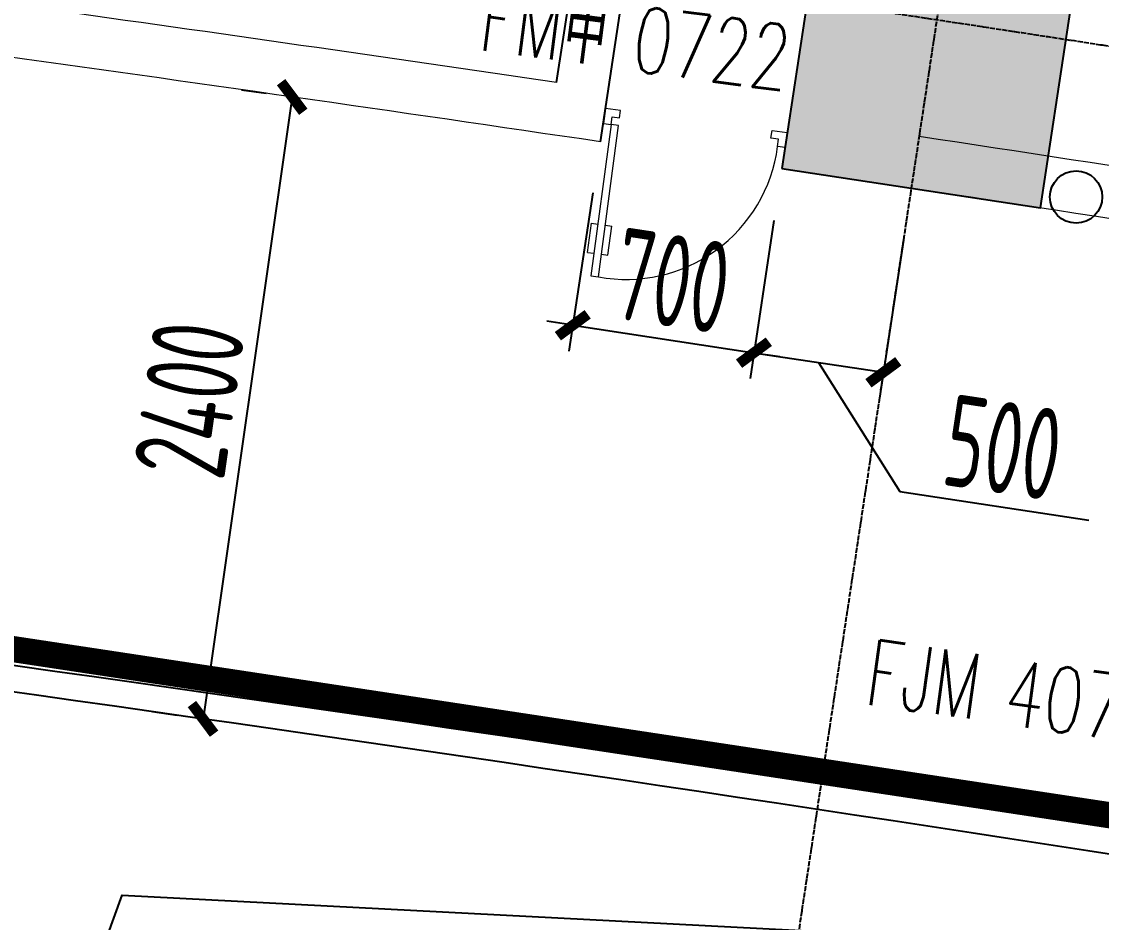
# Model space of a CAD drawing. Header units: millimetres. Extents: x 11677979 to 24947533, y -12764720 to -6308891.
# Drawn here: x 11820293 to 11824418, y -6400220 to -6396779 of the extents above; entities that cross this region are included whole.
import ezdxf
from ezdxf.enums import TextEntityAlignment as Align

# ---------------------------------------------------------------- set-up
doc = ezdxf.new("R2010")
doc.units = ezdxf.units.MM
doc.header["$LTSCALE"] = 10
for name, pattern in [('A2-RG-AXIS$0$CENTER', [2, 1.25, -0.25, 0.25, -0.25]), ('A2-RG-AXIS$0$DOTE', [2.42, 2, -0.2, 0.02, -0.2]), ('A2-RI-F4$0$A2-RG-AXIS$0$CENTER', [2, 1.25, -0.25, 0.25, -0.25]), ('A2-RI-F4$0$A2-RG-AXIS$0$DOTE', [2.42, 2, -0.2, 0.02, -0.2]), ('A2-RI-F4$0$HIDDEN', [0.375, 0.25, -0.125])]:
    doc.linetypes.add(name, pattern=pattern)
for name, color, linetype in [('A2-RB-F4$0$$34$A-DIMS-100', 1, 'Continuous'), ('A2-RB-F4$0$A-DIMS-100', 1, 'Continuous'), ('A2-RG-AXIS$0$A-GRID', 1, 'A2-RG-AXIS$0$CENTER'), ('A2-RI-F4$0$0P-FE-FH-V', 141, 'Continuous'), ('A2-RI-F4$0$A-STRS-HRAL', 80, 'Continuous'), ('A2-RI-F4$0$A-SYMB-DOOR', 4, 'Continuous'), ('A2-RI-F4$0$A-SYMB-VOID', 35, 'Continuous'), ('A2-RI-F4$0$A2-RB-F4$0$$34$A-DIMS-100', 1, 'Continuous'), ('A2-RI-F4$0$A2-RB-F4$0$A-DIMS-100', 1, 'Continuous'), ('A2-RI-F4$0$A2-RG-AXIS$0$A-GRID', 1, 'A2-RI-F4$0$A2-RG-AXIS$0$CENTER'), ('A2-RI-F4$0$A2-RS-F4$0$A-HATH-GRAY', 8, 'Continuous'), ('A2-RI-F4$0$A2-RS-F4$0$A-WALL-CONC', 6, 'Continuous'), ('A2-RI-F4$0$防火卷帘门', 20, 'Continuous'), ('A2-RS-F4$0$A-HATH-GRAY', 8, 'Continuous'), ('A2-RS-F4$0$A-WALL-CONC', 6, 'Continuous')]:
    doc.layers.add(name, color=color, linetype=linetype)
doc.layers.add('A2-RI-F4$0$A-DOOR', color=32, linetype='Continuous', lineweight=5)
doc.layers.add('A2-RI-F4$0$A-WALL', color=7, linetype='Continuous', lineweight=5)
doc.styles.add('A2-RB-F4$0$$0$XD2008', font='hzs.shx', dxfattribs={"width": 0.7, "bigfont": 'hztxt.shx'})
doc.styles.add('A2-RB-F4$0$XD2008', font='hzs.shx', dxfattribs={"width": 0.7, "bigfont": 'hztxt.shx'})
doc.styles.add('A2-RI-F4$0$A2-RB-F4$0$$0$XD2008', font='hzs.shx', dxfattribs={"width": 0.7, "bigfont": 'hztxt.shx'})
doc.styles.add('A2-RI-F4$0$A2-RB-F4$0$XD2008', font='hzs.shx', dxfattribs={"width": 0.7, "bigfont": 'hztxt.shx'})
doc.styles.add('A2-RI-F4$0$ECADI-TXT', font='simplex.shx', dxfattribs={"bigfont": 'hztxt.shx'})
doc.dimstyles.new('A2-RB-F4$0$$0$XD100$0', dxfattribs={"dimscale": 100, "dimtxt": 3.5, "dimasz": 1, "dimexe": 1, "dimexo": 2, "dimgap": 0.5, "dimtad": 1, "dimdec": 0, "dimdsep": 46, "dimtxsty": 'A2-RB-F4$0$$0$XD2008', "dimblk1": 'A2-RB-F4$0$$20$_ArchTick', "dimblk2": 'A2-RB-F4$0$$20$_ArchTick', "dimsah": 1, "dimcen": 2.5, "dimclrt": 4, "dimaunit": 1, "dimadec": 0, "dimazin": 0, "dimtfac": 1, "dimtdec": 0, "dimtix": 1, "dimtmove": 2, "dimatfit": 3, "dimfxl": 0, "dimtolj": 1, "dimtzin": 0, "dimarcsym": 0})
doc.dimstyles.new('A2-RB-F4$0$XD100$0', dxfattribs={"dimscale": 100, "dimtxt": 3.5, "dimasz": 1, "dimexe": 1, "dimexo": 2, "dimgap": 0.5, "dimtad": 1, "dimdec": 0, "dimdsep": 46, "dimtxsty": 'A2-RB-F4$0$XD2008', "dimblk1": 'A2-RB-F4$0$_ArchTick', "dimblk2": 'A2-RB-F4$0$_ArchTick', "dimsah": 1, "dimcen": 2.5, "dimclrt": 4, "dimaunit": 1, "dimadec": 0, "dimazin": 0, "dimtfac": 1, "dimtdec": 0, "dimtix": 1, "dimtmove": 1, "dimatfit": 3, "dimfxl": 0, "dimtolj": 1, "dimtzin": 0, "dimarcsym": 0})
doc.dimstyles.new('A2-RI-F4$0$A2-RB-F4$0$$0$XD100$0', dxfattribs={"dimscale": 100, "dimtxt": 3.5, "dimasz": 1, "dimexe": 1, "dimexo": 2, "dimgap": 0.5, "dimtad": 1, "dimdec": 0, "dimdsep": 46, "dimtxsty": 'A2-RI-F4$0$A2-RB-F4$0$$0$XD2008', "dimblk1": 'A2-RI-F4$0$A2-RB-F4$0$$20$_ArchTick', "dimblk2": 'A2-RI-F4$0$A2-RB-F4$0$$20$_ArchTick', "dimsah": 1, "dimcen": 2.5, "dimclrt": 4, "dimaunit": 1, "dimadec": 0, "dimazin": 0, "dimtfac": 1, "dimtdec": 0, "dimtix": 1, "dimtmove": 2, "dimatfit": 3, "dimfxl": 0, "dimtolj": 1, "dimtzin": 0, "dimarcsym": 0})
doc.dimstyles.new('A2-RI-F4$0$A2-RB-F4$0$XD100$0', dxfattribs={"dimscale": 100, "dimtxt": 3.5, "dimasz": 1, "dimexe": 1, "dimexo": 2, "dimgap": 0.5, "dimtad": 1, "dimdec": 0, "dimdsep": 46, "dimtxsty": 'A2-RI-F4$0$A2-RB-F4$0$XD2008', "dimblk1": 'A2-RI-F4$0$A2-RB-F4$0$_ArchTick', "dimblk2": 'A2-RI-F4$0$A2-RB-F4$0$_ArchTick', "dimsah": 1, "dimcen": 2.5, "dimclrt": 4, "dimaunit": 1, "dimadec": 0, "dimazin": 0, "dimtfac": 1, "dimtdec": 0, "dimtix": 1, "dimtmove": 1, "dimatfit": 3, "dimfxl": 0, "dimtolj": 1, "dimtzin": 0, "dimarcsym": 0})

# ---------------------------------------------------------------- blocks, each defined once
blk = doc.blocks.new('A2-RB-F4$0$$20$_ArchTick')
at = {"color": 0, "linetype": 'ByBlock', "const_width": 0.4}
blk.add_lwpolyline([(-0.5, -0.5), (0.5, 0.5)], dxfattribs=at)
blk = doc.blocks.new('*D224')
at = {"layer": 'A2-RB-F4$0$$34$A-DIMS-100', "color": 0, "lineweight": -2, "transparency": 16777216}
for p, q in [((11822475.4, -6397433.3), (11822383.9, -6398037.6)), ((11823167.5, -6397538.1), (11823076, -6398142.4)), ((11822398.9, -6397938.7), (11822300, -6397923.7)), ((11822398.9, -6397938.7), (11823091, -6398043.5)), ((11823091, -6398043.5), (11823189.8, -6398058.5))]:
    blk.add_line(p, q, dxfattribs=at)
at = {"layer": 'Defpoints', "color": 0, "transparency": 16777216}
for p in [(11822505.4, -6397235.5), (11823197.5, -6397340.4), (11823091, -6398043.5)]:
    blk.add_point(p, dxfattribs=at)
at = {"layer": 'A2-RB-F4$0$$34$A-DIMS-100', "color": 0, "lineweight": -2, "transparency": 16777216, "xscale": 100, "yscale": 100, "zscale": 100}
for p, rotation in [((11822398.9, -6397938.7), 351.3849046507971), ((11823091, -6398043.5), 171.384904650797)]:
    blk.add_blockref('A2-RB-F4$0$$20$_ArchTick', p, dxfattribs=dict(at, rotation=rotation))
at = {"layer": 'A2-RB-F4$0$$34$A-DIMS-100', "color": 4, "transparency": 16777216, "insert": (11822778.6, -6397768.6), "char_height": 350, "attachment_point": 5, "rotation": 351.3849, "style": 'A2-RB-F4$0$$0$XD2008'}
blk.add_mtext('\\A1;700', dxfattribs=at)
blk = doc.blocks.new('A2-RB-F4$0$_ArchTick')
at = {"color": 0, "linetype": 'ByBlock', "const_width": 0.4}
blk.add_lwpolyline([(-0.5, -0.5), (0.5, 0.5)], dxfattribs=at)
blk = doc.blocks.new('*D225')
at = {"layer": 'A2-RB-F4$0$A-DIMS-100', "color": 0, "lineweight": -2, "transparency": 16777216}
for p, q in [((11823167.5, -6397538.2), (11823076, -6398142.4)), ((11823661.9, -6397613.1), (11823570.4, -6398217.3)), ((11823091, -6398043.5), (11823585.3, -6398118.4)), ((11823338.2, -6398081), (11823648.4, -6398573.6)), ((11823648.4, -6398573.6), (11824370.2, -6398683))]:
    blk.add_line(p, q, dxfattribs=at)
at = {"layer": 'Defpoints', "color": 0, "transparency": 16777216}
for p in [(11823197.5, -6397340.4), (11823691.9, -6397415.3), (11823585.3, -6398118.4)]:
    blk.add_point(p, dxfattribs=at)
at = {"layer": 'A2-RB-F4$0$A-DIMS-100', "color": 0, "lineweight": -2, "transparency": 16777216, "xscale": 100, "yscale": 100, "zscale": 100}
for p, rotation in [((11823091, -6398043.5), 171.385341816183), ((11823585.3, -6398118.4), 351.385341816183)]:
    blk.add_blockref('A2-RB-F4$0$_ArchTick', p, dxfattribs=dict(at, rotation=rotation))
at = {"layer": 'A2-RB-F4$0$A-DIMS-100', "color": 4, "transparency": 16777216, "insert": (11824043, -6398405.8), "char_height": 350, "attachment_point": 5, "rotation": 351.3853, "style": 'A2-RB-F4$0$XD2008'}
blk.add_mtext('\\A1;500', dxfattribs=at)
blk = doc.blocks.new('*D227')
at = {"layer": 'A2-RB-F4$0$$34$A-DIMS-100', "color": 0, "lineweight": -2, "transparency": 16777216}
for p, q in [((11821133.9, -6397039), (11821228, -6397052.5)), ((11821327, -6397066.7), (11820986.3, -6399442.4)), ((11820793.2, -6399414.7), (11820887.4, -6399428.2))]:
    blk.add_line(p, q, dxfattribs=at)
at = {"layer": 'Defpoints', "color": 0, "transparency": 16777216}
for p in [(11821331.9, -6397067.4), (11820986.3, -6399442.4), (11820991.2, -6399443.1)]:
    blk.add_point(p, dxfattribs=at)
at = {"layer": 'A2-RB-F4$0$$34$A-DIMS-100', "color": 0, "lineweight": -2, "transparency": 16777216, "xscale": 100, "yscale": 100, "zscale": 100}
for p, rotation in [((11821327, -6397066.7), 81.84029120774082), ((11820986.3, -6399442.4), 261.8402912077408)]:
    blk.add_blockref('A2-RB-F4$0$$20$_ArchTick', p, dxfattribs=dict(at, rotation=rotation))
at = {"layer": 'A2-RB-F4$0$$34$A-DIMS-100', "color": 4, "transparency": 16777216, "insert": (11820933.9, -6398222.6), "char_height": 350, "attachment_point": 5, "rotation": 81.8403, "style": 'A2-RB-F4$0$$0$XD2008'}
blk.add_mtext('\\A1;2400', dxfattribs=at)
blk = doc.blocks.new('A2-RG-AXIS')
at = {"layer": 'A2-RG-AXIS$0$A-GRID', "linetype": 'A2-RG-AXIS$0$DOTE'}
blk.add_line((11827609, -6371560.4), (11821587.2, -6411306.8), dxfattribs=at)
for radius in [304100, 300800]:
    blk.add_arc((11778730.7, -6694178.7), radius, 75.589285, 95.407644, dxfattribs=at)
blk = doc.blocks.new('A2-RI-F4$0$A2-RB-F4$0$$20$_ArchTick')
at = {"color": 0, "linetype": 'ByBlock', "const_width": 0.4}
blk.add_lwpolyline([(-0.5, -0.5), (0.5, 0.5)], dxfattribs=at)
blk = doc.blocks.new('*D749')
at = {"layer": 'A2-RI-F4$0$A2-RB-F4$0$$34$A-DIMS-100', "color": 0, "lineweight": -2, "transparency": 16777216}
for p, q in [((11822475.4, -6397433.3), (11822383.9, -6398037.6)), ((11823167.5, -6397538.1), (11823076, -6398142.4)), ((11822398.9, -6397938.7), (11822300, -6397923.7)), ((11822398.9, -6397938.7), (11823091, -6398043.5)), ((11823091, -6398043.5), (11823189.8, -6398058.5))]:
    blk.add_line(p, q, dxfattribs=at)
at = {"layer": 'Defpoints', "color": 0, "transparency": 16777216}
for p in [(11822505.4, -6397235.5), (11823197.5, -6397340.4), (11823091, -6398043.5)]:
    blk.add_point(p, dxfattribs=at)
at = {"layer": 'A2-RI-F4$0$A2-RB-F4$0$$34$A-DIMS-100', "color": 0, "lineweight": -2, "transparency": 16777216, "xscale": 100, "yscale": 100, "zscale": 100}
for p, rotation in [((11822398.9, -6397938.7), 351.3849046507971), ((11823091, -6398043.5), 171.384904650797)]:
    blk.add_blockref('A2-RI-F4$0$A2-RB-F4$0$$20$_ArchTick', p, dxfattribs=dict(at, rotation=rotation))
at = {"layer": 'A2-RI-F4$0$A2-RB-F4$0$$34$A-DIMS-100', "color": 4, "transparency": 16777216, "insert": (11822778.6, -6397768.6), "char_height": 350, "attachment_point": 5, "rotation": 351.3849, "style": 'A2-RI-F4$0$A2-RB-F4$0$$0$XD2008'}
blk.add_mtext('\\A1;700', dxfattribs=at)
blk = doc.blocks.new('A2-RI-F4$0$A2-RB-F4$0$_ArchTick')
at = {"color": 0, "linetype": 'ByBlock', "const_width": 0.4}
blk.add_lwpolyline([(-0.5, -0.5), (0.5, 0.5)], dxfattribs=at)
blk = doc.blocks.new('*D750')
at = {"layer": 'A2-RI-F4$0$A2-RB-F4$0$A-DIMS-100', "color": 0, "lineweight": -2, "transparency": 16777216}
for p, q in [((11823167.5, -6397538.2), (11823076, -6398142.4)), ((11823661.9, -6397613.1), (11823570.4, -6398217.3)), ((11823091, -6398043.5), (11823585.3, -6398118.4)), ((11823338.2, -6398081), (11823648.4, -6398573.6)), ((11823648.4, -6398573.6), (11824370.2, -6398683))]:
    blk.add_line(p, q, dxfattribs=at)
at = {"layer": 'Defpoints', "color": 0, "transparency": 16777216}
for p in [(11823197.5, -6397340.4), (11823691.9, -6397415.3), (11823585.3, -6398118.4)]:
    blk.add_point(p, dxfattribs=at)
at = {"layer": 'A2-RI-F4$0$A2-RB-F4$0$A-DIMS-100', "color": 0, "lineweight": -2, "transparency": 16777216, "xscale": 100, "yscale": 100, "zscale": 100}
for p, rotation in [((11823091, -6398043.5), 171.385341816183), ((11823585.3, -6398118.4), 351.385341816183)]:
    blk.add_blockref('A2-RI-F4$0$A2-RB-F4$0$_ArchTick', p, dxfattribs=dict(at, rotation=rotation))
at = {"layer": 'A2-RI-F4$0$A2-RB-F4$0$A-DIMS-100', "color": 4, "transparency": 16777216, "insert": (11824043, -6398405.8), "char_height": 350, "attachment_point": 5, "rotation": 351.3853, "style": 'A2-RI-F4$0$A2-RB-F4$0$XD2008'}
blk.add_mtext('\\A1;500', dxfattribs=at)
blk = doc.blocks.new('*D752')
at = {"layer": 'A2-RI-F4$0$A2-RB-F4$0$$34$A-DIMS-100', "color": 0, "lineweight": -2, "transparency": 16777216}
for p, q in [((11821133.9, -6397039), (11821228, -6397052.5)), ((11821327, -6397066.7), (11820986.3, -6399442.4)), ((11820793.2, -6399414.7), (11820887.4, -6399428.2))]:
    blk.add_line(p, q, dxfattribs=at)
at = {"layer": 'Defpoints', "color": 0, "transparency": 16777216}
for p in [(11821331.9, -6397067.4), (11820986.3, -6399442.4), (11820991.2, -6399443.1)]:
    blk.add_point(p, dxfattribs=at)
at = {"layer": 'A2-RI-F4$0$A2-RB-F4$0$$34$A-DIMS-100', "color": 0, "lineweight": -2, "transparency": 16777216, "xscale": 100, "yscale": 100, "zscale": 100}
for p, rotation in [((11821327, -6397066.7), 81.84029120774082), ((11820986.3, -6399442.4), 261.8402912077408)]:
    blk.add_blockref('A2-RI-F4$0$A2-RB-F4$0$$20$_ArchTick', p, dxfattribs=dict(at, rotation=rotation))
at = {"layer": 'A2-RI-F4$0$A2-RB-F4$0$$34$A-DIMS-100', "color": 4, "transparency": 16777216, "insert": (11820933.9, -6398222.6), "char_height": 350, "attachment_point": 5, "rotation": 81.8403, "style": 'A2-RI-F4$0$A2-RB-F4$0$$0$XD2008'}
blk.add_mtext('\\A1;2400', dxfattribs=at)
blk = doc.blocks.new('A2-RI-F4$0$A2-RG-AXIS')
at = {"layer": 'A2-RI-F4$0$A2-RG-AXIS$0$A-GRID', "linetype": 'A2-RI-F4$0$A2-RG-AXIS$0$DOTE'}
blk.add_line((11827609, -6371560.4), (11821587.2, -6411306.8), dxfattribs=at)
for radius in [304100, 300800]:
    blk.add_arc((11778730.7, -6694178.7), radius, 75.589285, 95.407644, dxfattribs=at)
blk = doc.blocks.new('A2-RI-F4$0$A2-RS-F4')
at = {"layer": 'A2-RI-F4$0$A2-RS-F4$0$A-HATH-GRAY', "ltscale": 3}
h = blk.add_hatch(color=256, dxfattribs=at)
h.paths.add_polyline_path([(11780370.9, -6378132.8), (11781370.9, -6378139.6), (11781379.7, -6376839.6), (11780379.7, -6376832.8)])
h.paths.add_polyline_path([(11771295.3, -6378216.2), (11772295, -6378194.3), (11772266.5, -6376894.6), (11771266.7, -6376916.1)])
h.paths.add_polyline_path([(11789445.2, -6378310.2), (11790444.5, -6378345.7), (11790490.7, -6377046.5), (11789491.3, -6377010.6)])
h.paths.add_polyline_path([(11794061, -6377995.6), (11794659.8, -6378034.1), (11794711.1, -6377235.6), (11794112.3, -6377197.1)])
h.paths.add_polyline_path([(11762225.8, -6378560), (11763224.5, -6378509.3), (11763158.6, -6377210.6), (11762159.9, -6377261.3)])
h.paths.add_polyline_path([(11756037.9, -6378647), (11756835.4, -6378583.6), (11756756.1, -6377586.7), (11755958.6, -6377650.1)])
h.paths.add_polyline_path([(11801644.4, -6378461.8), (11802243.1, -6378500.3), (11802294.5, -6377701.9), (11801695.7, -6377663.4)])
h.paths.add_polyline_path([(11751541.3, -6379498.7), (11752338.8, -6379435.3), (11752219.8, -6377940), (11751422.4, -6378003.4)])
h.paths.add_polyline_path([(11807663.9, -6379405.7), (11808460.5, -6379479.9), (11808571.8, -6378285.1), (11807775.3, -6378210.6)])
h.paths.add_polyline_path([(11816584.8, -6380403.2), (11817577.3, -6380525.1), (11817735.8, -6379234.7), (11816743.2, -6379112.9)])
h.paths.add_polyline_path([(11825579.4, -6381618.6), (11826568.2, -6381768.4), (11826762.9, -6380483.1), (11825774.2, -6380333.3)])
h.paths.add_polyline_path([(11793833.2, -6381538.6), (11794432, -6381577.1), (11794483.3, -6380778.7), (11793884.5, -6380740.2)])
h.paths.add_polyline_path([(11801416.6, -6382004.6), (11802015.3, -6382043.1), (11802066.7, -6381244.7), (11801467.9, -6381206.2)])
h.paths.add_polyline_path([(11834536.4, -6383084.9), (11835520.4, -6383263), (11835752, -6381983.8), (11834767.9, -6381805.7)])
h.paths.add_polyline_path([(11843441.7, -6384836.8), (11844420.2, -6385043.1), (11844688.3, -6383771), (11843709.9, -6383564.7)])
h.paths.add_polyline_path([(11849706.8, -6386047.7), (11850486.4, -6386227.4), (11850720.8, -6385255.2), (11849941.2, -6385075.5)])
h.paths.add_polyline_path([(11756683.4, -6386771.7), (11757480.7, -6386706.4), (11757402.3, -6385711.3), (11756604.9, -6385774.7)])
h.paths.add_polyline_path([(11752167.8, -6387373.9), (11752965.3, -6387310.5), (11752846.3, -6385815.2), (11752048.8, -6385878.6)])
h.paths.add_polyline_path([(11854131.9, -6387106.5), (11854911.5, -6387286.2), (11855145.9, -6386314), (11854366.3, -6386134.3)])
h.paths.add_polyline_path([(11793236.4, -6390820.6), (11793835.2, -6390859), (11793886.5, -6390060.7), (11793287.7, -6390022.2)])
h.paths.add_polyline_path([(11800819.8, -6391285.9), (11801418.6, -6391324.4), (11801469.9, -6390525.9), (11800871.2, -6390487.4)])
h.paths.add_polyline_path([(11847832.2, -6393825.3), (11848611.8, -6394005), (11848846.2, -6393032.8), (11848066.6, -6392853.1)])
h.paths.add_polyline_path([(11780263.2, -6394032.4), (11781263.2, -6394039.2), (11781272, -6392739.2), (11780272, -6392732.1)])
h.paths.add_polyline_path([(11771644.2, -6394112.4), (11772644, -6394090.4), (11772615.4, -6392790.7), (11771615.7, -6392812.3)])
h.paths.add_polyline_path([(11788881, -6394200.2), (11789880.4, -6394235.7), (11789926.5, -6392936.5), (11788927.1, -6392900.6)])
h.paths.add_polyline_path([(11793008.6, -6394363.6), (11793607.4, -6394402.1), (11793658.7, -6393603.7), (11793059.9, -6393565.2)])
h.paths.add_polyline_path([(11763031, -6394439.6), (11764029.7, -6394388.9), (11763963.9, -6393090.2), (11762965.1, -6393140.9)])
h.paths.add_polyline_path([(11757322.6, -6394796.6), (11758120, -6394731.3), (11758040.8, -6393736.3), (11757243.3, -6393799.7)])
h.paths.add_polyline_path([(11800592, -6394828.7), (11801190.8, -6394867.2), (11801242.1, -6394068.8), (11800643.4, -6394030.3)])
h.paths.add_polyline_path([(11852257.4, -6394883.9), (11853037, -6395063.6), (11853271.3, -6394091.4), (11852491.7, -6393911.7)])
h.paths.add_polyline_path([(11752786.3, -6395149.5), (11753583.8, -6395086), (11753464.9, -6393590.8), (11752667.4, -6393654.2)])
h.paths.add_polyline_path([(11806188.5, -6395237.1), (11806985.1, -6395311.3), (11807096.4, -6394116.5), (11806299.9, -6394042)])
h.paths.add_polyline_path([(11814655.7, -6396186), (11815648.4, -6396307.3), (11815806.1, -6395016.9), (11814813.5, -6394895.6)])
h.paths.add_polyline_path([(11823197.5, -6397340.4), (11824186.2, -6397490.2), (11824381, -6396204.9), (11823392.2, -6396055.1)])
h.paths.add_polyline_path([(11831681.6, -6398728.6), (11832663, -6398920.7), (11832912.6, -6397644.9), (11831931.2, -6397452.8)])
h.paths.add_polyline_path([(11840164, -6400382.5), (11841142.5, -6400588.8), (11841410.7, -6399316.8), (11840432.2, -6399110.5)])
edge = h.paths.add_edge_path()
edge.add_arc((11780719.1, -6400485.4), 450, 0, 360)
edge = h.paths.add_edge_path()
edge.add_arc((11772285.6, -6400549.4), 450, 0, 360)
edge = h.paths.add_edge_path()
edge.add_arc((11789151.8, -6400663.7), 450, 0, 360)
edge = h.paths.add_edge_path()
edge.add_arc((11763857, -6400855.6), 450, 0, 360)
h.paths.add_polyline_path([(11845945.9, -6401651.6), (11846725.5, -6401831.2), (11846959.8, -6400859), (11846180.2, -6400679.3)])
edge = h.paths.add_edge_path()
edge.add_arc((11797575.5, -6401083.9), 450, 0, 360)
edge = h.paths.add_edge_path()
edge.add_arc((11755440.6, -6401403.6), 450.5, 0, 360)
edge = h.paths.add_edge_path()
edge.add_arc((11805983.7, -6401745.9), 450, 0, 360)
h.paths.add_polyline_path([(11850371.1, -6402710), (11851150.7, -6402889.7), (11851385, -6401917.5), (11850605.5, -6401737.8)])
edge = h.paths.add_edge_path()
edge.add_arc((11814369.4, -6402649), 450, 0, 360)
edge = h.paths.add_edge_path()
edge.add_arc((11822725.7, -6403792.5), 450, 0, 360)
edge = h.paths.add_edge_path()
edge.add_arc((11831045.7, -6405175.5), 450, 0, 360)
edge = h.paths.add_edge_path()
edge.add_arc((11839322.6, -6406796.9), 450.5, 0, 360)
edge = h.paths.add_edge_path()
edge.add_arc((11847549.5, -6408655.2), 450.5, 0, 360)
at = {"layer": 'A2-RI-F4$0$A2-RS-F4$0$A-WALL-CONC'}
blk.add_3dface([(11823197.5, -6397340.4), (11824186.2, -6397490.2), (11824381, -6396204.9), (11823392.2, -6396055.1)], dxfattribs=at)
blk = doc.blocks.new('A2-RI-F4$0$ECADI-TAG-DOOR')
blk = doc.blocks.new('A2-RI-F4$0$door-1000')
for p, q in [((0.6493, 0.6471), (0.7083, 0.7059)), ((0.7083, 0.7059), (0.7083, 0.7059)), ((0.7083, 0.7059), (0.7672, 0.6469)), ((0.6787, 0.6175), (0.6493, 0.6471)), ((0.7082, 0.647), (0.6787, 0.6175)), ((0.7376, 0.6174), (0.7082, 0.647)), ((0.7672, 0.6469), (0.7376, 0.6174)), ((0.059, 0.0588), (0, 0)), ((0, 0), (0.0588, -0.059)), ((0, 0), (0, 0)), ((0.0589, -0.0001), (0.0884, 0.0293)), ((0.0884, 0.0293), (0.059, 0.0588)), ((0.0588, -0.059), (0.0883, -0.0296)), ((0.0883, -0.0296), (0.0589, -0.0001)), ((0.1179, -0.0002), (0.0883, -0.0296)), ((0.0883, -0.0296), (0.6766, -0.6199)), ((0.7061, -0.5905), (0.1179, -0.0002)), ((0.5051, -0.3888), (0.5301, -0.3639)), ((0.4506, -0.4431), (0.4756, -0.4182)), ((0.6183, -0.5024), (0.6432, -0.4775)), ((0.5638, -0.5566), (0.5888, -0.5318)), ((0.6766, -0.6199), (0.7061, -0.5905))]:
    blk.add_line(p, q)
at = {"lineweight": 13}
for p, q in [((0.6432, -0.4775), (0.5301, -0.3639)), ((0.5638, -0.5566), (0.4506, -0.4431))]:
    blk.add_line(p, q, dxfattribs=at)
blk.add_arc((0.1481, 0.0285), 0.8333, 312.03498, 44.97267, dxfattribs=at)
blk = doc.blocks.new('A2-RS-F4')
at = {"layer": 'A2-RS-F4$0$A-HATH-GRAY', "ltscale": 3}
h = blk.add_hatch(color=256, dxfattribs=at)
h.paths.add_polyline_path([(11780370.9, -6378132.8), (11781370.9, -6378139.6), (11781379.7, -6376839.6), (11780379.7, -6376832.8)])
h.paths.add_polyline_path([(11771295.3, -6378216.2), (11772295, -6378194.3), (11772266.5, -6376894.6), (11771266.7, -6376916.1)])
h.paths.add_polyline_path([(11789445.2, -6378310.2), (11790444.5, -6378345.7), (11790490.7, -6377046.5), (11789491.3, -6377010.6)])
h.paths.add_polyline_path([(11794061, -6377995.6), (11794659.8, -6378034.1), (11794711.1, -6377235.6), (11794112.3, -6377197.1)])
h.paths.add_polyline_path([(11762225.8, -6378560), (11763224.5, -6378509.3), (11763158.6, -6377210.6), (11762159.9, -6377261.3)])
h.paths.add_polyline_path([(11756037.9, -6378647), (11756835.4, -6378583.6), (11756756.1, -6377586.7), (11755958.6, -6377650.1)])
h.paths.add_polyline_path([(11801644.4, -6378461.8), (11802243.1, -6378500.3), (11802294.5, -6377701.9), (11801695.7, -6377663.4)])
h.paths.add_polyline_path([(11751541.3, -6379498.7), (11752338.8, -6379435.3), (11752219.8, -6377940), (11751422.4, -6378003.4)])
h.paths.add_polyline_path([(11807663.9, -6379405.7), (11808460.5, -6379479.9), (11808571.8, -6378285.1), (11807775.3, -6378210.6)])
h.paths.add_polyline_path([(11816584.8, -6380403.2), (11817577.3, -6380525.1), (11817735.8, -6379234.7), (11816743.2, -6379112.9)])
h.paths.add_polyline_path([(11825579.4, -6381618.6), (11826568.2, -6381768.4), (11826762.9, -6380483.1), (11825774.2, -6380333.3)])
h.paths.add_polyline_path([(11793833.2, -6381538.6), (11794432, -6381577.1), (11794483.3, -6380778.7), (11793884.5, -6380740.2)])
h.paths.add_polyline_path([(11801416.6, -6382004.6), (11802015.3, -6382043.1), (11802066.7, -6381244.7), (11801467.9, -6381206.2)])
h.paths.add_polyline_path([(11834536.4, -6383084.9), (11835520.4, -6383263), (11835752, -6381983.8), (11834767.9, -6381805.7)])
h.paths.add_polyline_path([(11843441.7, -6384836.8), (11844420.2, -6385043.1), (11844688.3, -6383771), (11843709.9, -6383564.7)])
h.paths.add_polyline_path([(11849706.8, -6386047.7), (11850486.4, -6386227.4), (11850720.8, -6385255.2), (11849941.2, -6385075.5)])
h.paths.add_polyline_path([(11756683.4, -6386771.7), (11757480.7, -6386706.4), (11757402.3, -6385711.3), (11756604.9, -6385774.7)])
h.paths.add_polyline_path([(11752167.8, -6387373.9), (11752965.3, -6387310.5), (11752846.3, -6385815.2), (11752048.8, -6385878.6)])
h.paths.add_polyline_path([(11854131.9, -6387106.5), (11854911.5, -6387286.2), (11855145.9, -6386314), (11854366.3, -6386134.3)])
h.paths.add_polyline_path([(11793236.4, -6390820.6), (11793835.2, -6390859), (11793886.5, -6390060.7), (11793287.7, -6390022.2)])
h.paths.add_polyline_path([(11800819.8, -6391285.9), (11801418.6, -6391324.4), (11801469.9, -6390525.9), (11800871.2, -6390487.4)])
h.paths.add_polyline_path([(11847832.2, -6393825.3), (11848611.8, -6394005), (11848846.2, -6393032.8), (11848066.6, -6392853.1)])
h.paths.add_polyline_path([(11780263.2, -6394032.4), (11781263.2, -6394039.2), (11781272, -6392739.2), (11780272, -6392732.1)])
h.paths.add_polyline_path([(11771644.2, -6394112.4), (11772644, -6394090.4), (11772615.4, -6392790.7), (11771615.7, -6392812.3)])
h.paths.add_polyline_path([(11788881, -6394200.2), (11789880.4, -6394235.7), (11789926.5, -6392936.5), (11788927.1, -6392900.6)])
h.paths.add_polyline_path([(11793008.6, -6394363.6), (11793607.4, -6394402.1), (11793658.7, -6393603.7), (11793059.9, -6393565.2)])
h.paths.add_polyline_path([(11763031, -6394439.6), (11764029.7, -6394388.9), (11763963.9, -6393090.2), (11762965.1, -6393140.9)])
h.paths.add_polyline_path([(11757322.6, -6394796.6), (11758120, -6394731.3), (11758040.8, -6393736.3), (11757243.3, -6393799.7)])
h.paths.add_polyline_path([(11800592, -6394828.7), (11801190.8, -6394867.2), (11801242.1, -6394068.8), (11800643.4, -6394030.3)])
h.paths.add_polyline_path([(11852257.4, -6394883.9), (11853037, -6395063.6), (11853271.3, -6394091.4), (11852491.7, -6393911.7)])
h.paths.add_polyline_path([(11752786.3, -6395149.5), (11753583.8, -6395086), (11753464.9, -6393590.8), (11752667.4, -6393654.2)])
h.paths.add_polyline_path([(11806188.5, -6395237.1), (11806985.1, -6395311.3), (11807096.4, -6394116.5), (11806299.9, -6394042)])
h.paths.add_polyline_path([(11814655.7, -6396186), (11815648.4, -6396307.3), (11815806.1, -6395016.9), (11814813.5, -6394895.6)])
h.paths.add_polyline_path([(11823197.5, -6397340.4), (11824186.2, -6397490.2), (11824381, -6396204.9), (11823392.2, -6396055.1)])
h.paths.add_polyline_path([(11831681.6, -6398728.6), (11832663, -6398920.7), (11832912.6, -6397644.9), (11831931.2, -6397452.8)])
h.paths.add_polyline_path([(11840164, -6400382.5), (11841142.5, -6400588.8), (11841410.7, -6399316.8), (11840432.2, -6399110.5)])
edge = h.paths.add_edge_path()
edge.add_arc((11780719.1, -6400485.4), 450, 0, 360)
edge = h.paths.add_edge_path()
edge.add_arc((11772285.6, -6400549.4), 450, 0, 360)
edge = h.paths.add_edge_path()
edge.add_arc((11789151.8, -6400663.7), 450, 0, 360)
edge = h.paths.add_edge_path()
edge.add_arc((11763857, -6400855.6), 450, 0, 360)
h.paths.add_polyline_path([(11845945.9, -6401651.6), (11846725.5, -6401831.2), (11846959.8, -6400859), (11846180.2, -6400679.3)])
edge = h.paths.add_edge_path()
edge.add_arc((11797575.5, -6401083.9), 450, 0, 360)
edge = h.paths.add_edge_path()
edge.add_arc((11755440.6, -6401403.6), 450.5, 0, 360)
edge = h.paths.add_edge_path()
edge.add_arc((11805983.7, -6401745.9), 450, 0, 360)
h.paths.add_polyline_path([(11850371.1, -6402710), (11851150.7, -6402889.7), (11851385, -6401917.5), (11850605.5, -6401737.8)])
edge = h.paths.add_edge_path()
edge.add_arc((11814369.4, -6402649), 450, 0, 360)
edge = h.paths.add_edge_path()
edge.add_arc((11822725.7, -6403792.5), 450, 0, 360)
edge = h.paths.add_edge_path()
edge.add_arc((11831045.7, -6405175.5), 450, 0, 360)
edge = h.paths.add_edge_path()
edge.add_arc((11839322.6, -6406796.9), 450.5, 0, 360)
edge = h.paths.add_edge_path()
edge.add_arc((11847549.5, -6408655.2), 450.5, 0, 360)
at = {"layer": 'A2-RS-F4$0$A-WALL-CONC'}
blk.add_3dface([(11823197.5, -6397340.4), (11824186.2, -6397490.2), (11824381, -6396204.9), (11823392.2, -6396055.1)], dxfattribs=at)
blk = doc.blocks.new('A2-RB-F4')
at = {"layer": 'A2-RB-F4$0$$34$A-DIMS-100'}
for p1, p2, distance, picture, middle in [((11821331.9, -6397067.4), (11820991.2, -6399443.1), -4.9, '*D227', (11820933.9, -6398222.6)), ((11822505.4, -6397235.5), (11823197.5, -6397340.4), -711.2, '*D224', (11822778.6, -6397768.6))]:
    dim = blk.add_aligned_dim(p1=p1, p2=p2, distance=distance, dimstyle='A2-RB-F4$0$$0$XD100$0', dxfattribs=at)
    dim.commit()
    dim.dimension.update_dxf_attribs({"geometry": picture, "text_midpoint": middle})
at = {"layer": 'A2-RB-F4$0$A-DIMS-100'}
dim = blk.add_linear_dim(base=(11823585.3, -6398118.4), p1=(11823197.5, -6397340.4), p2=(11823691.9, -6397415.3), angle=351.3853, dimstyle='A2-RB-F4$0$XD100$0', override={"dimtxsty": 'A2-RB-F4$0$XD2008', "dimblk1": 'A2-RB-F4$0$_ArchTick', "dimblk2": 'A2-RB-F4$0$_ArchTick'}, dxfattribs=at)
dim.commit()
dim.dimension.update_dxf_attribs({"geometry": '*D225', "text_midpoint": (11823697.9, -6398581.1), "dimtype": 129})
blk = doc.blocks.new('A2-RI-F4$0$A2-RB-F4')
at = {"layer": 'A2-RI-F4$0$A2-RB-F4$0$$34$A-DIMS-100'}
for p1, p2, distance, picture, middle in [((11821331.9, -6397067.4), (11820991.2, -6399443.1), -4.9, '*D752', (11820933.9, -6398222.6)), ((11822505.4, -6397235.5), (11823197.5, -6397340.4), -711.2, '*D749', (11822778.6, -6397768.6))]:
    dim = blk.add_aligned_dim(p1=p1, p2=p2, distance=distance, dimstyle='A2-RI-F4$0$A2-RB-F4$0$$0$XD100$0', dxfattribs=at)
    dim.commit()
    dim.dimension.update_dxf_attribs({"geometry": picture, "text_midpoint": middle})
at = {"layer": 'A2-RI-F4$0$A2-RB-F4$0$A-DIMS-100'}
dim = blk.add_linear_dim(base=(11823585.3, -6398118.4), p1=(11823197.5, -6397340.4), p2=(11823691.9, -6397415.3), angle=351.3853, dimstyle='A2-RI-F4$0$A2-RB-F4$0$XD100$0', override={"dimtxsty": 'A2-RI-F4$0$A2-RB-F4$0$XD2008', "dimblk1": 'A2-RI-F4$0$A2-RB-F4$0$_ArchTick', "dimblk2": 'A2-RI-F4$0$A2-RB-F4$0$_ArchTick'}, dxfattribs=at)
dim.commit()
dim.dimension.update_dxf_attribs({"geometry": '*D750', "text_midpoint": (11823697.9, -6398581.1), "dimtype": 129})
blk = doc.blocks.new('A2-RI-F4')
for p, q in [((11822337.1, -6397011.1), (11822644.2, -6394984.2)), ((11822505, -6397237.9), (11822842.1, -6395013.3))]:
    blk.add_line(p, q)
at = {"layer": 'A2-RI-F4$0$0P-FE-FH-V'}
blk.add_circle((11824321.6, -6397448.7, 0), 100, dxfattribs=at)
at = {"layer": 'A2-RI-F4$0$A-STRS-HRAL', "ltscale": 0.25}
for radius, start, end in [(297850, 78.329141, 82.070861), (297750, 78.348384, 82.051612)]:
    blk.add_arc((11778730.7, -6694178.7), radius, start, end, dxfattribs=at)
at = {"layer": 'A2-RI-F4$0$A-SYMB-VOID', "ltscale": 500}
blk.add_lwpolyline([(11819236.4, -6404093.1), (11820677.7, -6400115.6), (11827677, -6400479.4)], dxfattribs=at)
at = {"layer": 'A2-RI-F4$0$A-WALL'}
for radius, start, end in [(300350, 81.651988, 82.028433), (300150, 81.613988, 82.066595), (300350, 80.936475, 81.384918), (300150, 80.898912, 81.384918)]:
    blk.add_arc((11778730.7, -6694178.7), radius, start, end, dxfattribs=at)
at = {"layer": 'A2-RI-F4$0$防火卷帘门', "linetype": 'A2-RI-F4$0$HIDDEN', "ltscale": 3, "const_width": 100}
blk.add_lwpolyline([(11806586.8, -6395274.5), (11806375.8, -6397514, -0.028728), (11840199.4, -6402638.3), (11839322.6, -6406796.9)], format="xyb", dxfattribs=at)
for name in ['A2-RI-F4$0$A2-RG-AXIS', 'A2-RI-F4$0$A2-RB-F4', 'A2-RI-F4$0$A2-RS-F4']:
    blk.add_blockref(name, (0, 0))
at = {"layer": 'A2-RI-F4$0$A-DOOR', "xscale": 699.9999999989215, "yscale": 699.9999999989215, "zscale": 699.9999999989215, "rotation": 307.5332992955939}
blk.add_blockref('A2-RI-F4$0$door-1000', (11822523.9, -6397110.2), dxfattribs=at)
at = {"layer": 'A2-RI-F4$0$A-SYMB-DOOR'}
ref = blk.add_blockref('A2-RI-F4$0$ECADI-TAG-DOOR', (11822654.2, -6397701.8), dxfattribs=dict(at, xscale=99.99999999833746, yscale=99.99999999833746, zscale=99.99999999833746, rotation=352.6433675803874))
ref.add_attrib('门窗主编号1', 'FM甲', dxfattribs={"height": 250, "rotation": 352.6434, "style": 'A2-RI-F4$0$ECADI-TXT', "width": 0.7}).set_placement((11822519.4, -6396949.9), align=Align.RIGHT)
ref.add_attrib('门窗主编号2', '0722', (11822616.9, -6396966.8, 333.3), dxfattribs={"height": 250, "rotation": 352.6434, "style": 'A2-RI-F4$0$ECADI-TXT', "width": 0.7})
ref = blk.add_blockref('A2-RI-F4$0$ECADI-TAG-DOOR', (11824066.9, -6400198.5), dxfattribs=dict(at, xscale=99.99999999969263, yscale=99.99999999969263, zscale=99.99999999969263, rotation=352.1259752035248))
ref.add_attrib('门窗主编号1', 'FJM', dxfattribs={"height": 250, "rotation": 352.126, "style": 'A2-RI-F4$0$ECADI-TXT', "width": 0.7}).set_placement((11823938.9, -6399445.4), align=Align.RIGHT)
ref.add_attrib('门窗主编号2', '40729', (11824036.3, -6399463.1, 333.3), dxfattribs={"height": 250, "rotation": 352.126, "style": 'A2-RI-F4$0$ECADI-TXT', "width": 0.7})

msp = doc.modelspace()

# ---------------------------------------------------------------- block references
for name in ['A2-RI-F4', 'A2-RG-AXIS', 'A2-RB-F4', 'A2-RS-F4']:
    msp.add_blockref(name, (0, 0))

doc.saveas('drawing.dxf')
